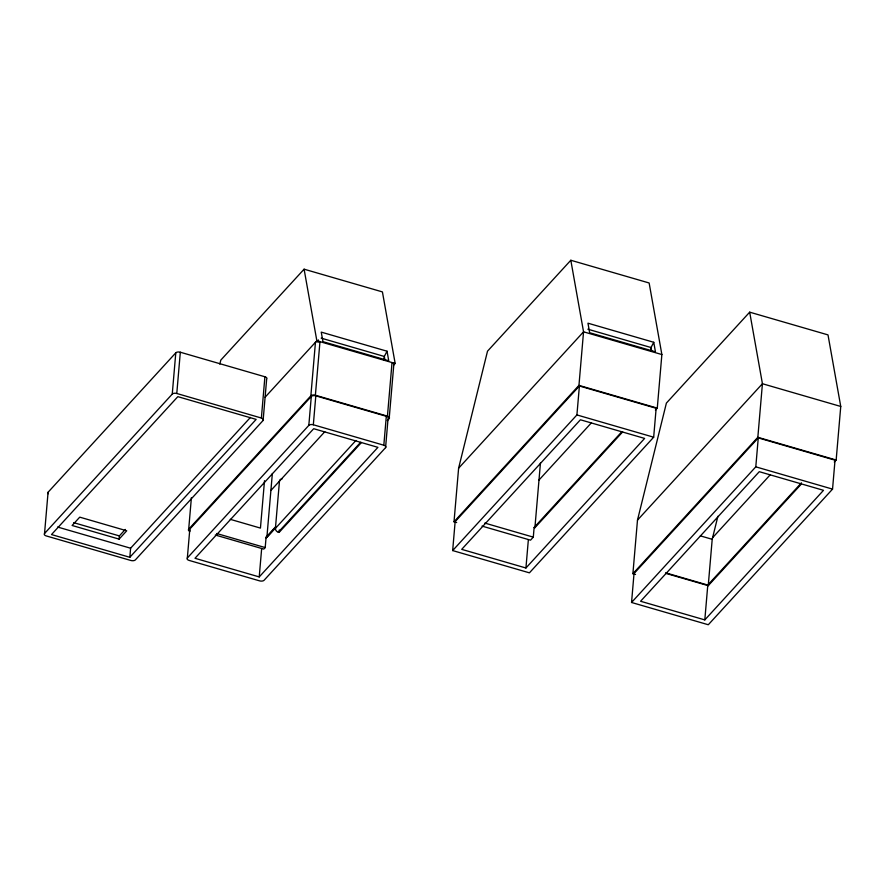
<?xml version="1.0" encoding="UTF-8"?>
<svg xmlns="http://www.w3.org/2000/svg" width="885" height="885" viewBox="0 0 885 885"><rect width="100%" height="100%" fill="white"/><g stroke="black" fill="none" stroke-linecap="round" stroke-linejoin="round"><path stroke-width="1.33" d="M44.538 533.511L48.078 492.248L175.794 352.827A3.44 1.748 4.9 0 1 180.319 352.23L264.903 376.767A3.44 1.748 4.9 0 1 266.65 379.2L263.111 420.452L135.394 559.873A3.44 1.748 4.9 0 1 130.869 560.482L46.285 535.934A3.44 1.748 4.9 0 1 44.538 533.511L172.254 394.091L175.794 352.827M119.099 539.12L126.743 530.79L79.75 517.15L72.105 525.48L119.099 539.12L119.375 535.912L125.316 529.429M129.829 557.296L256.152 419.39L177.83 396.657L51.496 534.562L129.829 557.296L130.604 548.213L250.433 417.41M172.254 394.091A3.44 1.748 4.9 0 1 176.779 393.482L180.319 352.23M189.888 531.431A3.44 1.748 4.9 0 1 188.693 529.197L191.403 497.602M187.343 557.981L189.821 529.042L311.299 396.436A3.44 1.748 4.9 0 1 315.812 395.838L386.314 416.293A3.44 1.748 4.9 0 1 388.05 418.716L385.572 447.644L264.106 580.25A3.44 1.748 4.9 0 1 259.582 580.859L189.091 560.404A3.44 1.748 4.9 0 1 187.343 557.981L308.821 425.375L311.299 396.436M263.111 420.452A3.44 1.748 4.9 0 0 261.374 418.03L264.903 376.767M264.515 480.699L260.444 528.091L230.266 519.329M259.228 576.92L377.917 447.345L313.688 428.705L194.999 558.28L259.228 576.92L261.639 548.788M215.309 535.027L263.807 549.098L265.201 547.583L266.086 537.184L275.346 527.084M266.086 537.184L266.872 537.416L272.359 473.475M361.445 442.511L279.085 532.427L278.299 532.206A3.44 2.755 42.5 0 1 275.423 528.345L279.461 481.208A3.44 2.755 42.5 0 1 281.983 479.028M279.085 532.427L279.284 530.015M310.856 395.838L315.458 342.263A3.44 1.748 4.9 0 1 319.972 341.654L315.381 395.23A3.44 1.748 4.9 0 0 310.856 395.838L188.693 529.197M318.091 342.373L318.301 339.873M308.821 425.375A3.44 1.748 4.9 0 1 313.334 424.767L315.812 395.838M383.99 360.217L384.311 356.456L387.044 351.212L321.244 332.118L322.948 341.665L388.736 360.759L387.044 351.212M385.572 447.644A3.44 1.748 4.9 0 0 383.824 445.221L386.314 416.293M389.179 418.561A3.44 1.748 4.9 0 0 387.442 416.138L392.033 362.562A3.44 1.748 4.9 0 1 393.781 364.985L389.179 418.561L387.32 420.596M456.671 522.548L454.016 521.785L458.607 468.209L487.513 351.179L570.814 260.256L649.136 282.979L661.869 354.542L657.278 408.118L655.42 410.153M452.666 550.57L455.144 521.63L579.398 385.993L656.15 408.273L653.672 437.201L529.418 572.838L452.666 550.57L576.909 414.932L579.398 385.993M525.933 567.993L644.623 438.418L580.405 419.778L461.704 549.353L525.933 567.993L528.345 539.861M482.026 526.099L530.524 540.171L533.301 537.14L534.12 527.471L621.867 431.692M534.12 527.471L534.905 527.703L540.447 463.032M454.016 521.785L578.956 385.384L583.547 331.82L570.814 260.256M650.696 351.279L651.017 347.528L653.75 342.285L587.961 323.191L589.653 332.738L655.442 351.821L653.75 342.285M635.552 574.453L632.897 573.69L637.488 520.115L666.394 403.084L749.683 312.162L828.006 334.895L840.75 406.458L836.159 460.023L834.289 462.058M631.547 602.475L634.025 573.535L758.268 437.898L835.031 460.178L832.542 489.117L708.299 624.744L631.547 602.475L755.79 466.837L758.268 437.898M704.814 619.898L823.504 490.323L759.275 471.683L640.585 601.258L704.814 619.898L707.79 585.062M665.509 573.27L708.232 585.671L712.204 539.308L717.901 516.276M632.897 573.69L757.837 437.301L762.428 383.725L749.683 312.162M219.823 364.1L220.807 360.106L304.097 269.184L382.42 291.906L395.164 363.469L393.781 364.985M265.091 397.232L316.841 340.747L304.097 269.184M270.898 490.467L324.817 431.703M266.031 537.925L275.279 527.814M266.872 537.416L276.131 527.305M275.423 528.345L355.947 440.453M278.299 532.206L360.671 442.29M458.607 468.209L583.547 331.82L661.869 354.542M538.998 480.024L591.269 422.964M534.905 527.703L622.653 431.913M637.488 520.115L762.428 383.725L840.75 406.458M712.613 537.682L770.16 474.858M707.447 585.45L801.456 482.823M708.232 585.671L801.312 484.062M587.861 329.198L651.017 347.528L651.67 351.19M578.956 385.384L657.278 408.118M757.837 437.301L836.159 460.023M321.155 338.125L384.311 356.456L384.964 360.118M576.909 414.932L653.672 437.201M755.79 466.837L832.542 489.117M316.841 340.747L395.164 363.469M315.381 395.23L387.442 416.138M700.367 535.867L712.204 539.308M313.334 424.767L383.824 445.221M176.779 393.482L261.374 418.03M665.852 572.894L708.575 585.295M484.803 523.068L533.301 537.14M216.703 533.511L265.201 547.583M73.687 522.659L119.375 535.912M57.591 527.029L130.604 548.213M48.155 493.764A3.44 1.748 4.9 0 1 48.078 492.248M189.91 530.558A3.44 1.748 4.9 0 1 189.821 529.042"/></g></svg>
